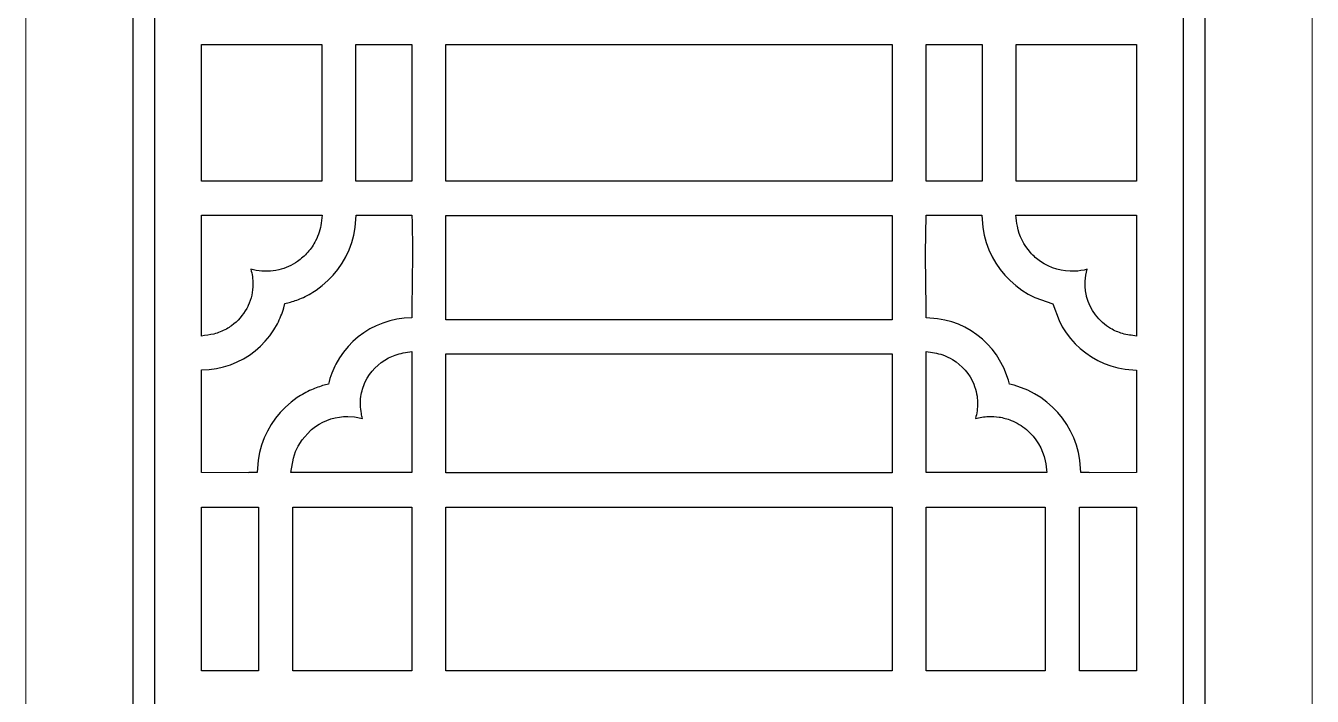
# Model space of a CAD drawing. Header units: centimetres. Extents: x 8.9 to 20.4, y -9.5 to 9.5.
# Drawn here: x 14.93 to 20.36, y -0.09 to 2.74 of the extents above; entities that cross this region are included whole.
import ezdxf

# ---------------------------------------------------------------- set-up
doc = ezdxf.new("R2010")
doc.units = ezdxf.units.CM
doc.header["$MEASUREMENT"] = 0
doc.layers.add('layer 1', color=7, linetype='Continuous')

msp = doc.modelspace()

# ---------------------------------------------------------------- linework, layer by layer
at = {"layer": 'layer 1', "color": 250, "lineweight": 9}
msp.add_open_spline([(20.36245, 9.5), (20.36245, 9.5), (20.36245, -9.5), (20.36245, -9.5), (20.36245, -9.5), (20.36245, -9.5), (14.93387, -9.5), (14.93387, -9.5), (14.93387, -9.5), (14.93387, -9.5), (14.93387, 9.5), (14.93387, 9.5), (14.93387, 9.5), (14.93387, 9.5), (20.36245, 9.5), (20.36245, 9.5)], degree=3, knots=[0, 0, 0, 0, 0.2, 0.2, 0.2, 0.2, 0.4, 0.4, 0.4, 0.4, 0.6, 0.6, 0.6, 0.6, 1, 1, 1, 1], dxfattribs=at)
at = {"layer": 'layer 1', "color": 250}
for points, knots in [([(15.38628, 6.24286), (15.38628, 6.24286), (19.91009, 6.24286), (19.91009, 6.24286), (19.91009, 6.24286), (19.91009, 6.24286), (19.91009, -5.51905), (19.91009, -5.51905), (19.91009, -5.51905), (19.91009, -5.51905), (15.38628, -5.51905), (15.38628, -5.51905), (15.38628, -5.51905), (15.38628, -5.51905), (15.38628, 6.24286), (15.38628, 6.24286)], [0, 0, 0, 0, 0.2, 0.2, 0.2, 0.2, 0.4, 0.4, 0.4, 0.4, 0.6, 0.6, 0.6, 0.6, 1, 1, 1, 1]), ([(16.18286, 2.65835), (16.18286, 2.65835), (16.18286, 2.65835), (16.18286, 2.65835), (16.18286, 2.65835), (16.18286, 2.65835), (15.67578, 2.65835), (15.67578, 2.65835), (15.67578, 2.65835), (15.67578, 2.65835), (15.67578, 2.08159), (15.67578, 2.08159), (15.67578, 2.08159), (15.67578, 2.08159), (16.18286, 2.08159), (16.18286, 2.08159), (16.18286, 2.08159), (16.18286, 2.08159), (16.18286, 2.65835), (16.18286, 2.65835)], [0, 0, 0, 0, 0.1666667, 0.1666667, 0.1666667, 0.1666667, 0.3333333, 0.3333333, 0.3333333, 0.3333333, 0.5, 0.5, 0.5, 0.5, 0.6666667, 0.6666667, 0.6666667, 0.6666667, 1, 1, 1, 1]), ([(16.56287, 2.65835), (16.56287, 2.65835), (16.56287, 2.65835), (16.56287, 2.65835), (16.56287, 2.65835), (16.56287, 2.65835), (16.32706, 2.65835), (16.32706, 2.65835), (16.32706, 2.65835), (16.32706, 2.65835), (16.32706, 2.08159), (16.32706, 2.08159), (16.32706, 2.08159), (16.32706, 2.08159), (16.56287, 2.08159), (16.56287, 2.08159), (16.56287, 2.08159), (16.56287, 2.08159), (16.56287, 2.65835), (16.56287, 2.65835)], [0, 0, 0, 0, 0.1666667, 0.1666667, 0.1666667, 0.1666667, 0.3333333, 0.3333333, 0.3333333, 0.3333333, 0.5, 0.5, 0.5, 0.5, 0.6666667, 0.6666667, 0.6666667, 0.6666667, 1, 1, 1, 1]), ([(18.58928, 2.65835), (18.58928, 2.65835), (18.58928, 2.65835), (18.58928, 2.65835), (18.58928, 2.65835), (18.58928, 2.65835), (16.70707, 2.65835), (16.70707, 2.65835), (16.70707, 2.65835), (16.70707, 2.65835), (16.70707, 2.08159), (16.70707, 2.08159), (16.70707, 2.08159), (16.70707, 2.08159), (18.58928, 2.08159), (18.58928, 2.08159), (18.58928, 2.08159), (18.58928, 2.08159), (18.58928, 2.65835), (18.58928, 2.65835)], [0, 0, 0, 0, 0.1666667, 0.1666667, 0.1666667, 0.1666667, 0.3333333, 0.3333333, 0.3333333, 0.3333333, 0.5, 0.5, 0.5, 0.5, 0.6666667, 0.6666667, 0.6666667, 0.6666667, 1, 1, 1, 1]), ([(18.73348, 2.08159), (18.73348, 2.08159), (18.73348, 2.08159), (18.73348, 2.08159), (18.73348, 2.08159), (18.73348, 2.08159), (18.96929, 2.08159), (18.96929, 2.08159), (18.96929, 2.08159), (18.96929, 2.08159), (18.96929, 2.65835), (18.96929, 2.65835), (18.96929, 2.65835), (18.96929, 2.65835), (18.73348, 2.65835), (18.73348, 2.65835), (18.73348, 2.65835), (18.73348, 2.65835), (18.73348, 2.08159), (18.73348, 2.08159)], [0, 0, 0, 0, 0.1666667, 0.1666667, 0.1666667, 0.1666667, 0.3333333, 0.3333333, 0.3333333, 0.3333333, 0.5, 0.5, 0.5, 0.5, 0.6666667, 0.6666667, 0.6666667, 0.6666667, 1, 1, 1, 1]), ([(19.11351, 2.65835), (19.11351, 2.65835), (19.11351, 2.65835), (19.11351, 2.65835), (19.11351, 2.65835), (19.11351, 2.65835), (19.11351, 2.08159), (19.11351, 2.08159), (19.11351, 2.08159), (19.11351, 2.08159), (19.62055, 2.08159), (19.62055, 2.08159), (19.62055, 2.08159), (19.62055, 2.08159), (19.62055, 2.65835), (19.62055, 2.65835), (19.62055, 2.65835), (19.62055, 2.65835), (19.11351, 2.65835), (19.11351, 2.65835)], [0, 0, 0, 0, 0.1666667, 0.1666667, 0.1666667, 0.1666667, 0.3333333, 0.3333333, 0.3333333, 0.3333333, 0.5, 0.5, 0.5, 0.5, 0.6666667, 0.6666667, 0.6666667, 0.6666667, 1, 1, 1, 1]), ([(15.89272, 1.64757), (15.89272, 1.64757), (15.89272, 1.64757), (15.89272, 1.64757), (15.89272, 1.64757), (15.89272, 1.66891), (15.88929, 1.68995), (15.88359, 1.71048), (15.88359, 1.71048), (15.89117, 1.7083), (15.89881, 1.70678), (15.90656, 1.70546), (15.90656, 1.70546), (15.9384, 1.70013), (15.97015, 1.70051), (16.00155, 1.70817), (16.00155, 1.70817), (16.03011, 1.71526), (16.05663, 1.72659), (16.08072, 1.74353), (16.08072, 1.74353), (16.09664, 1.7548), (16.11113, 1.76737), (16.12404, 1.78203), (16.12404, 1.78203), (16.1372, 1.79722), (16.14792, 1.81317), (16.15722, 1.83094), (16.15722, 1.83094), (16.16933, 1.85435), (16.17686, 1.87915), (16.18043, 1.90528), (16.18043, 1.90528), (16.18043, 1.90528), (16.18468, 1.93888), (16.18468, 1.93888), (16.18468, 1.93888), (16.18468, 1.93888), (15.67578, 1.93888), (15.67578, 1.93888), (15.67578, 1.93888), (15.67578, 1.93888), (15.67578, 1.4286), (15.67578, 1.4286), (15.67578, 1.4286), (15.69311, 1.43123), (15.71043, 1.4333), (15.72742, 1.43739), (15.72742, 1.43739), (15.74604, 1.44198), (15.76358, 1.44928), (15.7804, 1.45841), (15.7804, 1.45841), (15.78807, 1.4626), (15.79544, 1.46732), (15.80252, 1.47239), (15.80252, 1.47239), (15.82902, 1.49158), (15.85016, 1.51699), (15.8666, 1.54512), (15.8666, 1.54512), (15.86863, 1.5491), (15.8706, 1.55309), (15.87249, 1.55715), (15.87249, 1.55715), (15.88555, 1.58544), (15.89241, 1.6164), (15.89272, 1.64757)], [0, 0, 0, 0, 0.0555556, 0.0555556, 0.0555556, 0.0555556, 0.1111111, 0.1111111, 0.1111111, 0.1111111, 0.1666667, 0.1666667, 0.1666667, 0.1666667, 0.2222222, 0.2222222, 0.2222222, 0.2222222, 0.2777778, 0.2777778, 0.2777778, 0.2777778, 0.3333333, 0.3333333, 0.3333333, 0.3333333, 0.3888889, 0.3888889, 0.3888889, 0.3888889, 0.4444444, 0.4444444, 0.4444444, 0.4444444, 0.5, 0.5, 0.5, 0.5, 0.5555556, 0.5555556, 0.5555556, 0.5555556, 0.6111111, 0.6111111, 0.6111111, 0.6111111, 0.6666667, 0.6666667, 0.6666667, 0.6666667, 0.7222222, 0.7222222, 0.7222222, 0.7222222, 0.7777778, 0.7777778, 0.7777778, 0.7777778, 0.8333333, 0.8333333, 0.8333333, 0.8333333, 0.8888889, 0.8888889, 0.8888889, 0.8888889, 1, 1, 1, 1]), ([(15.73858, 1.29223), (15.73858, 1.29223), (15.73858, 1.29223), (15.73858, 1.29223), (15.73858, 1.29223), (15.73858, 1.29223), (15.70748, 1.28809), (15.70748, 1.28809), (15.70748, 1.28809), (15.70748, 1.28809), (15.67578, 1.28596), (15.67578, 1.28596), (15.67578, 1.28596), (15.67578, 1.28596), (15.67578, 0.8528), (15.67578, 0.8528), (15.67578, 0.8528), (15.67578, 0.8528), (15.8752, 0.85129), (15.8752, 0.85129), (15.8752, 0.85129), (15.8752, 0.85129), (15.87572, 0.85278), (15.87572, 0.85278), (15.87572, 0.85278), (15.87572, 0.85278), (15.91023, 0.85278), (15.91023, 0.85278), (15.91023, 0.85278), (15.91023, 0.85278), (15.91486, 0.90488), (15.91486, 0.90488), (15.91486, 0.90488), (15.91486, 0.90488), (15.92065, 0.93731), (15.92065, 0.93731), (15.92065, 0.93731), (15.92065, 0.93731), (15.92911, 0.96874), (15.92911, 0.96874), (15.92911, 0.96874), (15.92911, 0.96874), (15.94017, 0.99904), (15.94017, 0.99904), (15.94017, 0.99904), (15.94017, 0.99904), (15.95363, 1.0281), (15.95363, 1.0281), (15.95363, 1.0281), (15.95363, 1.0281), (15.96943, 1.05577), (15.96943, 1.05577), (15.96943, 1.05577), (15.96943, 1.05577), (15.98745, 1.08193), (15.98745, 1.08193), (15.98745, 1.08193), (15.98745, 1.08193), (16.00749, 1.10646), (16.00749, 1.10646), (16.00749, 1.10646), (16.00749, 1.10646), (16.02948, 1.12925), (16.02948, 1.12925), (16.02948, 1.12925), (16.02948, 1.12925), (16.05329, 1.15013), (16.05329, 1.15013), (16.05329, 1.15013), (16.05329, 1.15013), (16.07879, 1.16902), (16.07879, 1.16902), (16.07879, 1.16902), (16.09848, 1.18121), (16.11816, 1.19347), (16.13956, 1.20249), (16.13956, 1.20249), (16.15724, 1.2099), (16.17512, 1.21664), (16.19365, 1.22153), (16.19365, 1.22153), (16.19365, 1.22153), (16.21089, 1.22596), (16.21089, 1.22596), (16.21089, 1.22596), (16.21532, 1.24188), (16.21961, 1.25712), (16.22564, 1.27248), (16.22564, 1.27248), (16.23081, 1.28549), (16.23662, 1.29817), (16.24282, 1.31072), (16.24282, 1.31072), (16.24282, 1.31072), (16.25793, 1.33676), (16.25793, 1.33676), (16.25793, 1.33676), (16.25793, 1.33676), (16.27494, 1.36124), (16.27494, 1.36124), (16.27494, 1.36124), (16.27494, 1.36124), (16.29387, 1.3842), (16.29387, 1.3842), (16.29387, 1.3842), (16.29387, 1.3842), (16.3146, 1.40554), (16.3146, 1.40554), (16.3146, 1.40554), (16.3146, 1.40554), (16.337, 1.42513), (16.337, 1.42513), (16.337, 1.42513), (16.337, 1.42513), (16.36097, 1.44285), (16.36097, 1.44285), (16.36097, 1.44285), (16.36097, 1.44285), (16.38638, 1.45859), (16.38638, 1.45859), (16.38638, 1.45859), (16.38638, 1.45859), (16.41309, 1.47223), (16.41309, 1.47223), (16.41309, 1.47223), (16.41309, 1.47223), (16.44105, 1.48368), (16.44105, 1.48368), (16.44105, 1.48368), (16.44105, 1.48368), (16.47007, 1.49278), (16.47007, 1.49278), (16.47007, 1.49278), (16.47007, 1.49278), (16.5001, 1.49944), (16.5001, 1.49944), (16.5001, 1.49944), (16.5001, 1.49944), (16.53117, 1.50357), (16.53117, 1.50357), (16.53117, 1.50357), (16.53117, 1.50357), (16.56277, 1.50569), (16.56277, 1.50569), (16.56277, 1.50569), (16.56277, 1.50569), (16.56304, 1.54516), (16.56304, 1.54516), (16.56304, 1.54516), (16.56404, 1.66607), (16.56768, 1.78695), (16.56399, 1.90786), (16.56399, 1.90786), (16.56399, 1.90786), (16.56297, 1.93888), (16.56297, 1.93888), (16.56297, 1.93888), (16.56297, 1.93888), (16.32845, 1.93888), (16.32845, 1.93888), (16.32845, 1.93888), (16.32845, 1.93888), (16.3238, 1.88679), (16.3238, 1.88679), (16.3238, 1.88679), (16.3238, 1.88679), (16.31803, 1.85435), (16.31803, 1.85435), (16.31803, 1.85435), (16.31803, 1.85435), (16.30955, 1.82292), (16.30955, 1.82292), (16.30955, 1.82292), (16.30955, 1.82292), (16.29851, 1.79262), (16.29851, 1.79262), (16.29851, 1.79262), (16.29851, 1.79262), (16.28505, 1.76357), (16.28505, 1.76357), (16.28505, 1.76357), (16.28505, 1.76357), (16.26923, 1.7359), (16.26923, 1.7359), (16.26923, 1.7359), (16.26923, 1.7359), (16.25123, 1.70974), (16.25123, 1.70974), (16.25123, 1.70974), (16.25123, 1.70974), (16.23119, 1.6852), (16.23119, 1.6852), (16.23119, 1.6852), (16.23119, 1.6852), (16.20917, 1.66242), (16.20917, 1.66242), (16.20917, 1.66242), (16.20917, 1.66242), (16.18539, 1.64153), (16.18539, 1.64153), (16.18539, 1.64153), (16.18539, 1.64153), (16.15989, 1.62265), (16.15989, 1.62265), (16.15989, 1.62265), (16.13954, 1.61005), (16.11926, 1.59762), (16.09716, 1.58835), (16.09716, 1.58835), (16.0801, 1.58125), (16.06289, 1.57485), (16.04502, 1.57013), (16.04502, 1.57013), (16.04502, 1.57013), (16.02774, 1.56571), (16.02774, 1.56571), (16.02774, 1.56571), (16.02774, 1.56571), (16.02262, 1.54718), (16.02262, 1.54718), (16.02262, 1.54718), (16.01595, 1.52423), (16.00648, 1.50236), (15.99586, 1.48098), (15.99586, 1.48098), (15.99586, 1.48098), (15.98075, 1.45491), (15.98075, 1.45491), (15.98075, 1.45491), (15.98075, 1.45491), (15.96371, 1.43043), (15.96371, 1.43043), (15.96371, 1.43043), (15.96371, 1.43043), (15.94479, 1.40746), (15.94479, 1.40746), (15.94479, 1.40746), (15.94479, 1.40746), (15.92406, 1.38612), (15.92406, 1.38612), (15.92406, 1.38612), (15.92406, 1.38612), (15.90165, 1.36654), (15.90165, 1.36654), (15.90165, 1.36654), (15.90165, 1.36654), (15.8777, 1.34881), (15.8777, 1.34881), (15.8777, 1.34881), (15.8777, 1.34881), (15.85232, 1.33307), (15.85232, 1.33307), (15.85232, 1.33307), (15.85232, 1.33307), (15.82561, 1.31943), (15.82561, 1.31943), (15.82561, 1.31943), (15.82561, 1.31943), (15.79765, 1.30799), (15.79765, 1.30799), (15.79765, 1.30799), (15.79765, 1.30799), (15.76861, 1.29888), (15.76861, 1.29888), (15.76861, 1.29888), (15.76861, 1.29888), (15.73858, 1.29223), (15.73858, 1.29223)], [0, 0, 0, 0, 0.0147059, 0.0147059, 0.0147059, 0.0147059, 0.0294118, 0.0294118, 0.0294118, 0.0294118, 0.0441176, 0.0441176, 0.0441176, 0.0441176, 0.0588235, 0.0588235, 0.0588235, 0.0588235, 0.0735294, 0.0735294, 0.0735294, 0.0735294, 0.0882353, 0.0882353, 0.0882353, 0.0882353, 0.1029412, 0.1029412, 0.1029412, 0.1029412, 0.1176471, 0.1176471, 0.1176471, 0.1176471, 0.1323529, 0.1323529, 0.1323529, 0.1323529, 0.1470588, 0.1470588, 0.1470588, 0.1470588, 0.1617647, 0.1617647, 0.1617647, 0.1617647, 0.1764706, 0.1764706, 0.1764706, 0.1764706, 0.1911765, 0.1911765, 0.1911765, 0.1911765, 0.2058824, 0.2058824, 0.2058824, 0.2058824, 0.2205882, 0.2205882, 0.2205882, 0.2205882, 0.2352941, 0.2352941, 0.2352941, 0.2352941, 0.25, 0.25, 0.25, 0.25, 0.2647059, 0.2647059, 0.2647059, 0.2647059, 0.2794118, 0.2794118, 0.2794118, 0.2794118, 0.2941176, 0.2941176, 0.2941176, 0.2941176, 0.3088235, 0.3088235, 0.3088235, 0.3088235, 0.3235294, 0.3235294, 0.3235294, 0.3235294, 0.3382353, 0.3382353, 0.3382353, 0.3382353, 0.3529412, 0.3529412, 0.3529412, 0.3529412, 0.3676471, 0.3676471, 0.3676471, 0.3676471, 0.3823529, 0.3823529, 0.3823529, 0.3823529, 0.3970588, 0.3970588, 0.3970588, 0.3970588, 0.4117647, 0.4117647, 0.4117647, 0.4117647, 0.4264706, 0.4264706, 0.4264706, 0.4264706, 0.4411765, 0.4411765, 0.4411765, 0.4411765, 0.4558824, 0.4558824, 0.4558824, 0.4558824, 0.4705882, 0.4705882, 0.4705882, 0.4705882, 0.4852941, 0.4852941, 0.4852941, 0.4852941, 0.5, 0.5, 0.5, 0.5, 0.5147059, 0.5147059, 0.5147059, 0.5147059, 0.5294118, 0.5294118, 0.5294118, 0.5294118, 0.5441176, 0.5441176, 0.5441176, 0.5441176, 0.5588235, 0.5588235, 0.5588235, 0.5588235, 0.5735294, 0.5735294, 0.5735294, 0.5735294, 0.5882353, 0.5882353, 0.5882353, 0.5882353, 0.6029412, 0.6029412, 0.6029412, 0.6029412, 0.6176471, 0.6176471, 0.6176471, 0.6176471, 0.6323529, 0.6323529, 0.6323529, 0.6323529, 0.6470588, 0.6470588, 0.6470588, 0.6470588, 0.6617647, 0.6617647, 0.6617647, 0.6617647, 0.6764706, 0.6764706, 0.6764706, 0.6764706, 0.6911765, 0.6911765, 0.6911765, 0.6911765, 0.7058824, 0.7058824, 0.7058824, 0.7058824, 0.7205882, 0.7205882, 0.7205882, 0.7205882, 0.7352941, 0.7352941, 0.7352941, 0.7352941, 0.75, 0.75, 0.75, 0.75, 0.7647059, 0.7647059, 0.7647059, 0.7647059, 0.7794118, 0.7794118, 0.7794118, 0.7794118, 0.7941176, 0.7941176, 0.7941176, 0.7941176, 0.8088235, 0.8088235, 0.8088235, 0.8088235, 0.8235294, 0.8235294, 0.8235294, 0.8235294, 0.8382353, 0.8382353, 0.8382353, 0.8382353, 0.8529412, 0.8529412, 0.8529412, 0.8529412, 0.8676471, 0.8676471, 0.8676471, 0.8676471, 0.8823529, 0.8823529, 0.8823529, 0.8823529, 0.8970588, 0.8970588, 0.8970588, 0.8970588, 0.9117647, 0.9117647, 0.9117647, 0.9117647, 0.9264706, 0.9264706, 0.9264706, 0.9264706, 0.9411765, 0.9411765, 0.9411765, 0.9411765, 0.9558824, 0.9558824, 0.9558824, 0.9558824, 0.9705882, 0.9705882, 0.9705882, 0.9705882, 1, 1, 1, 1]), ([(18.58928, 1.49778), (18.58928, 1.49778), (18.58928, 1.49778), (18.58928, 1.49778), (18.58928, 1.49778), (18.58928, 1.49778), (18.58928, 1.93739), (18.58928, 1.93739), (18.58928, 1.93739), (18.58928, 1.93739), (16.70707, 1.93739), (16.70707, 1.93739), (16.70707, 1.93739), (16.70707, 1.93739), (16.70707, 1.49778), (16.70707, 1.49778), (16.70707, 1.49778), (16.70707, 1.49778), (18.58928, 1.49778), (18.58928, 1.49778)], [0, 0, 0, 0, 0.1666667, 0.1666667, 0.1666667, 0.1666667, 0.3333333, 0.3333333, 0.3333333, 0.3333333, 0.5, 0.5, 0.5, 0.5, 0.6666667, 0.6666667, 0.6666667, 0.6666667, 1, 1, 1, 1]), ([(18.92286, 1.45098), (18.92286, 1.45098), (18.92286, 1.45098), (18.92286, 1.45098), (18.92286, 1.45098), (18.92286, 1.45098), (18.94755, 1.43422), (18.94755, 1.43422), (18.94755, 1.43422), (18.94755, 1.43422), (18.97077, 1.41557), (18.97077, 1.41557), (18.97077, 1.41557), (18.97077, 1.41557), (18.99233, 1.39509), (18.99233, 1.39509), (18.99233, 1.39509), (18.99233, 1.39509), (19.01218, 1.37292), (19.01218, 1.37292), (19.01218, 1.37292), (19.01218, 1.37292), (19.03015, 1.34917), (19.03015, 1.34917), (19.03015, 1.34917), (19.03015, 1.34917), (19.06152, 1.29442), (19.06152, 1.29442), (19.06152, 1.29442), (19.06152, 1.29442), (19.08072, 1.24301), (19.08072, 1.24301), (19.08072, 1.24301), (19.08072, 1.24301), (19.08542, 1.22596), (19.08542, 1.22596), (19.08542, 1.22596), (19.08542, 1.22596), (19.10465, 1.22103), (19.10465, 1.22103), (19.10465, 1.22103), (19.10465, 1.22103), (19.16184, 1.20035), (19.16184, 1.20035), (19.16184, 1.20035), (19.16184, 1.20035), (19.19051, 1.18577), (19.19051, 1.18577), (19.19051, 1.18577), (19.19051, 1.18577), (19.21756, 1.16902), (19.21756, 1.16902), (19.21756, 1.16902), (19.21756, 1.16902), (19.24306, 1.15013), (19.24306, 1.15013), (19.24306, 1.15013), (19.24306, 1.15013), (19.26687, 1.12925), (19.26687, 1.12925), (19.26687, 1.12925), (19.26687, 1.12925), (19.28886, 1.10646), (19.28886, 1.10646), (19.28886, 1.10646), (19.28886, 1.10646), (19.30892, 1.08193), (19.30892, 1.08193), (19.30892, 1.08193), (19.30892, 1.08193), (19.32692, 1.05577), (19.32692, 1.05577), (19.32692, 1.05577), (19.32692, 1.05577), (19.34272, 1.0281), (19.34272, 1.0281), (19.34272, 1.0281), (19.34272, 1.0281), (19.3562, 0.99904), (19.3562, 0.99904), (19.3562, 0.99904), (19.3562, 0.99904), (19.36724, 0.96874), (19.36724, 0.96874), (19.36724, 0.96874), (19.36724, 0.96874), (19.3757, 0.93731), (19.3757, 0.93731), (19.3757, 0.93731), (19.3757, 0.93731), (19.38147, 0.90488), (19.38147, 0.90488), (19.38147, 0.90488), (19.38147, 0.90488), (19.38614, 0.85278), (19.38614, 0.85278), (19.38614, 0.85278), (19.38614, 0.85278), (19.42065, 0.85278), (19.42065, 0.85278), (19.42065, 0.85278), (19.42065, 0.85278), (19.42112, 0.85129), (19.42112, 0.85129), (19.42112, 0.85129), (19.42112, 0.85129), (19.62055, 0.8528), (19.62055, 0.8528), (19.62055, 0.8528), (19.62055, 0.8528), (19.62055, 1.28549), (19.62055, 1.28549), (19.62055, 1.28549), (19.62055, 1.28549), (19.57314, 1.28984), (19.57314, 1.28984), (19.57314, 1.28984), (19.57314, 1.28984), (19.54266, 1.29524), (19.54266, 1.29524), (19.54266, 1.29524), (19.54266, 1.29524), (19.51311, 1.30314), (19.51311, 1.30314), (19.51311, 1.30314), (19.51311, 1.30314), (19.48461, 1.31342), (19.48461, 1.31342), (19.48461, 1.31342), (19.48461, 1.31342), (19.45725, 1.32599), (19.45725, 1.32599), (19.45725, 1.32599), (19.45725, 1.32599), (19.43118, 1.34069), (19.43118, 1.34069), (19.43118, 1.34069), (19.43118, 1.34069), (19.40649, 1.35743), (19.40649, 1.35743), (19.40649, 1.35743), (19.40649, 1.35743), (19.38328, 1.3761), (19.38328, 1.3761), (19.38328, 1.3761), (19.38328, 1.3761), (19.36171, 1.39659), (19.36171, 1.39659), (19.36171, 1.39659), (19.36171, 1.39659), (19.34187, 1.41874), (19.34187, 1.41874), (19.34187, 1.41874), (19.34187, 1.41874), (19.32389, 1.4425), (19.32389, 1.4425), (19.32389, 1.4425), (19.32389, 1.4425), (19.30783, 1.4677), (19.30783, 1.4677), (19.30783, 1.4677), (19.30783, 1.4677), (19.29413, 1.49379), (19.29413, 1.49379), (19.29413, 1.49379), (19.29413, 1.49379), (19.26792, 1.56498), (19.26792, 1.56498), (19.26792, 1.56498), (19.26792, 1.56498), (19.19154, 1.59166), (19.19154, 1.59166), (19.19154, 1.59166), (19.19154, 1.59166), (19.16353, 1.60589), (19.16353, 1.60589), (19.16353, 1.60589), (19.16353, 1.60589), (19.13649, 1.62265), (19.13649, 1.62265), (19.13649, 1.62265), (19.13649, 1.62265), (19.11099, 1.64152), (19.11099, 1.64152), (19.11099, 1.64152), (19.11099, 1.64152), (19.08718, 1.66242), (19.08718, 1.66242), (19.08718, 1.66242), (19.08718, 1.66242), (19.06518, 1.6852), (19.06518, 1.6852), (19.06518, 1.6852), (19.06518, 1.6852), (19.04512, 1.70974), (19.04512, 1.70974), (19.04512, 1.70974), (19.04512, 1.70974), (19.02712, 1.7359), (19.02712, 1.7359), (19.02712, 1.7359), (19.02712, 1.7359), (19.01132, 1.76357), (19.01132, 1.76357), (19.01132, 1.76357), (19.01132, 1.76357), (18.99784, 1.79262), (18.99784, 1.79262), (18.99784, 1.79262), (18.99784, 1.79262), (18.9868, 1.82292), (18.9868, 1.82292), (18.9868, 1.82292), (18.9868, 1.82292), (18.97834, 1.85435), (18.97834, 1.85435), (18.97834, 1.85435), (18.97834, 1.85435), (18.97255, 1.88679), (18.97255, 1.88679), (18.97255, 1.88679), (18.97255, 1.88679), (18.9679, 1.93888), (18.9679, 1.93888), (18.9679, 1.93888), (18.9679, 1.93888), (18.73298, 1.93888), (18.73298, 1.93888), (18.73298, 1.93888), (18.73208, 1.86769), (18.73026, 1.79648), (18.73102, 1.72529), (18.73102, 1.72529), (18.73183, 1.65225), (18.7331, 1.57921), (18.73355, 1.50617), (18.73355, 1.50617), (18.73355, 1.50617), (18.78091, 1.50182), (18.78091, 1.50182), (18.78091, 1.50182), (18.78091, 1.50182), (18.81138, 1.49642), (18.81138, 1.49642), (18.81138, 1.49642), (18.81138, 1.49642), (18.84093, 1.48852), (18.84093, 1.48852), (18.84093, 1.48852), (18.84093, 1.48852), (18.86943, 1.47824), (18.86943, 1.47824), (18.86943, 1.47824), (18.86943, 1.47824), (18.89679, 1.46568), (18.89679, 1.46568), (18.89679, 1.46568), (18.89679, 1.46568), (18.92286, 1.45098), (18.92286, 1.45098)], [0, 0, 0, 0, 0.0151515, 0.0151515, 0.0151515, 0.0151515, 0.030303, 0.030303, 0.030303, 0.030303, 0.0454545, 0.0454545, 0.0454545, 0.0454545, 0.0606061, 0.0606061, 0.0606061, 0.0606061, 0.0757576, 0.0757576, 0.0757576, 0.0757576, 0.0909091, 0.0909091, 0.0909091, 0.0909091, 0.1060606, 0.1060606, 0.1060606, 0.1060606, 0.1212121, 0.1212121, 0.1212121, 0.1212121, 0.1363636, 0.1363636, 0.1363636, 0.1363636, 0.1515152, 0.1515152, 0.1515152, 0.1515152, 0.1666667, 0.1666667, 0.1666667, 0.1666667, 0.1818182, 0.1818182, 0.1818182, 0.1818182, 0.1969697, 0.1969697, 0.1969697, 0.1969697, 0.2121212, 0.2121212, 0.2121212, 0.2121212, 0.2272727, 0.2272727, 0.2272727, 0.2272727, 0.2424242, 0.2424242, 0.2424242, 0.2424242, 0.2575758, 0.2575758, 0.2575758, 0.2575758, 0.2727273, 0.2727273, 0.2727273, 0.2727273, 0.2878788, 0.2878788, 0.2878788, 0.2878788, 0.3030303, 0.3030303, 0.3030303, 0.3030303, 0.3181818, 0.3181818, 0.3181818, 0.3181818, 0.3333333, 0.3333333, 0.3333333, 0.3333333, 0.3484848, 0.3484848, 0.3484848, 0.3484848, 0.3636364, 0.3636364, 0.3636364, 0.3636364, 0.3787879, 0.3787879, 0.3787879, 0.3787879, 0.3939394, 0.3939394, 0.3939394, 0.3939394, 0.4090909, 0.4090909, 0.4090909, 0.4090909, 0.4242424, 0.4242424, 0.4242424, 0.4242424, 0.4393939, 0.4393939, 0.4393939, 0.4393939, 0.4545455, 0.4545455, 0.4545455, 0.4545455, 0.469697, 0.469697, 0.469697, 0.469697, 0.4848485, 0.4848485, 0.4848485, 0.4848485, 0.5, 0.5, 0.5, 0.5, 0.5151515, 0.5151515, 0.5151515, 0.5151515, 0.530303, 0.530303, 0.530303, 0.530303, 0.5454545, 0.5454545, 0.5454545, 0.5454545, 0.5606061, 0.5606061, 0.5606061, 0.5606061, 0.5757576, 0.5757576, 0.5757576, 0.5757576, 0.5909091, 0.5909091, 0.5909091, 0.5909091, 0.6060606, 0.6060606, 0.6060606, 0.6060606, 0.6212121, 0.6212121, 0.6212121, 0.6212121, 0.6363636, 0.6363636, 0.6363636, 0.6363636, 0.6515152, 0.6515152, 0.6515152, 0.6515152, 0.6666667, 0.6666667, 0.6666667, 0.6666667, 0.6818182, 0.6818182, 0.6818182, 0.6818182, 0.6969697, 0.6969697, 0.6969697, 0.6969697, 0.7121212, 0.7121212, 0.7121212, 0.7121212, 0.7272727, 0.7272727, 0.7272727, 0.7272727, 0.7424242, 0.7424242, 0.7424242, 0.7424242, 0.7575758, 0.7575758, 0.7575758, 0.7575758, 0.7727273, 0.7727273, 0.7727273, 0.7727273, 0.7878788, 0.7878788, 0.7878788, 0.7878788, 0.8030303, 0.8030303, 0.8030303, 0.8030303, 0.8181818, 0.8181818, 0.8181818, 0.8181818, 0.8333333, 0.8333333, 0.8333333, 0.8333333, 0.8484848, 0.8484848, 0.8484848, 0.8484848, 0.8636364, 0.8636364, 0.8636364, 0.8636364, 0.8787879, 0.8787879, 0.8787879, 0.8787879, 0.8939394, 0.8939394, 0.8939394, 0.8939394, 0.9090909, 0.9090909, 0.9090909, 0.9090909, 0.9242424, 0.9242424, 0.9242424, 0.9242424, 0.9393939, 0.9393939, 0.9393939, 0.9393939, 0.9545455, 0.9545455, 0.9545455, 0.9545455, 0.969697, 0.969697, 0.969697, 0.969697, 1, 1, 1, 1]), ([(19.19383, 1.7606), (19.19383, 1.7606), (19.19383, 1.7606), (19.19383, 1.7606), (19.19383, 1.7606), (19.20087, 1.75457), (19.20817, 1.74887), (19.2157, 1.74348), (19.2157, 1.74348), (19.25693, 1.71427), (19.30921, 1.69951), (19.35964, 1.70206), (19.35964, 1.70206), (19.37728, 1.70306), (19.39577, 1.70555), (19.41274, 1.7105), (19.41274, 1.7105), (19.40371, 1.67754), (19.40084, 1.64367), (19.40726, 1.60992), (19.40726, 1.60992), (19.40816, 1.60523), (19.40916, 1.60058), (19.41026, 1.59595), (19.41026, 1.59595), (19.42399, 1.53973), (19.46183, 1.48983), (19.51178, 1.46074), (19.51178, 1.46074), (19.52756, 1.4517), (19.54414, 1.44438), (19.56163, 1.43932), (19.56163, 1.43932), (19.58094, 1.43393), (19.60076, 1.4316), (19.62055, 1.42854), (19.62055, 1.42854), (19.62055, 1.42854), (19.62055, 1.93888), (19.62055, 1.93888), (19.62055, 1.93888), (19.62055, 1.93888), (19.11175, 1.93888), (19.11175, 1.93888), (19.11175, 1.93888), (19.1137, 1.92321), (19.1152, 1.90735), (19.11814, 1.89178), (19.11814, 1.89178), (19.12605, 1.85077), (19.14545, 1.81236), (19.17305, 1.78106), (19.17305, 1.78106), (19.17955, 1.77379), (19.18644, 1.76698), (19.19383, 1.7606)], [0, 0, 0, 0, 0.0666667, 0.0666667, 0.0666667, 0.0666667, 0.1333333, 0.1333333, 0.1333333, 0.1333333, 0.2, 0.2, 0.2, 0.2, 0.2666667, 0.2666667, 0.2666667, 0.2666667, 0.3333333, 0.3333333, 0.3333333, 0.3333333, 0.4, 0.4, 0.4, 0.4, 0.4666667, 0.4666667, 0.4666667, 0.4666667, 0.5333333, 0.5333333, 0.5333333, 0.5333333, 0.6, 0.6, 0.6, 0.6, 0.6666667, 0.6666667, 0.6666667, 0.6666667, 0.7333333, 0.7333333, 0.7333333, 0.7333333, 0.8, 0.8, 0.8, 0.8, 0.8666667, 0.8666667, 0.8666667, 0.8666667, 1, 1, 1, 1]), ([(16.3482, 1.17362), (16.3482, 1.17362), (16.3482, 1.17362), (16.3482, 1.17362), (16.3482, 1.17362), (16.34472, 1.1495), (16.34563, 1.12592), (16.35018, 1.10199), (16.35018, 1.10199), (16.35154, 1.09499), (16.35316, 1.08803), (16.35504, 1.08117), (16.35504, 1.08117), (16.35504, 1.08117), (16.32161, 1.08772), (16.32161, 1.08772), (16.32161, 1.08772), (16.32161, 1.08772), (16.29353, 1.08979), (16.29353, 1.08979), (16.29353, 1.08979), (16.24502, 1.09059), (16.19563, 1.07514), (16.15627, 1.04692), (16.15627, 1.04692), (16.14888, 1.0416), (16.14177, 1.03588), (16.13486, 1.02993), (16.13486, 1.02993), (16.13486, 1.02993), (16.09974, 0.99096), (16.09974, 0.99096), (16.09974, 0.99096), (16.09974, 0.99096), (16.08367, 0.96497), (16.08367, 0.96497), (16.08367, 0.96497), (16.08367, 0.96497), (16.07271, 0.94202), (16.07271, 0.94202), (16.07271, 0.94202), (16.07271, 0.94202), (16.06309, 0.91318), (16.06309, 0.91318), (16.06309, 0.91318), (16.06309, 0.91318), (16.05246, 0.85278), (16.05246, 0.85278), (16.05246, 0.85278), (16.05246, 0.85278), (16.56287, 0.85278), (16.56287, 0.85278), (16.56287, 0.85278), (16.56287, 0.85278), (16.56287, 1.36315), (16.56287, 1.36315), (16.56287, 1.36315), (16.53952, 1.35954), (16.51457, 1.35691), (16.49214, 1.34857), (16.49214, 1.34857), (16.48275, 1.34504), (16.47355, 1.34102), (16.46459, 1.3365), (16.46459, 1.3365), (16.42213, 1.31491), (16.38714, 1.27853), (16.36664, 1.2355), (16.36664, 1.2355), (16.35735, 1.2157), (16.35152, 1.1952), (16.3482, 1.17362)], [0, 0, 0, 0, 0.0526316, 0.0526316, 0.0526316, 0.0526316, 0.1052632, 0.1052632, 0.1052632, 0.1052632, 0.1578947, 0.1578947, 0.1578947, 0.1578947, 0.2105263, 0.2105263, 0.2105263, 0.2105263, 0.2631579, 0.2631579, 0.2631579, 0.2631579, 0.3157895, 0.3157895, 0.3157895, 0.3157895, 0.3684211, 0.3684211, 0.3684211, 0.3684211, 0.4210526, 0.4210526, 0.4210526, 0.4210526, 0.4736842, 0.4736842, 0.4736842, 0.4736842, 0.5263158, 0.5263158, 0.5263158, 0.5263158, 0.5789474, 0.5789474, 0.5789474, 0.5789474, 0.6315789, 0.6315789, 0.6315789, 0.6315789, 0.6842105, 0.6842105, 0.6842105, 0.6842105, 0.7368421, 0.7368421, 0.7368421, 0.7368421, 0.7894737, 0.7894737, 0.7894737, 0.7894737, 0.8421053, 0.8421053, 0.8421053, 0.8421053, 0.8947368, 0.8947368, 0.8947368, 0.8947368, 1, 1, 1, 1]), ([(19.09197, 1.07329), (19.09197, 1.07329), (19.09197, 1.07329), (19.09197, 1.07329), (19.09197, 1.07329), (19.07552, 1.07964), (19.05827, 1.08409), (19.04094, 1.08736), (19.04094, 1.08736), (19.02605, 1.08916), (19.0109, 1.09052), (18.99588, 1.08967), (18.99588, 1.08967), (18.97773, 1.08855), (18.95887, 1.08628), (18.94135, 1.08118), (18.94135, 1.08118), (18.94405, 1.09164), (18.94636, 1.10213), (18.94803, 1.1128), (18.94803, 1.1128), (18.95151, 1.13684), (18.95108, 1.16085), (18.94627, 1.18464), (18.94627, 1.18464), (18.94341, 1.1986), (18.9395, 1.21232), (18.93414, 1.22554), (18.93414, 1.22554), (18.9164, 1.26822), (18.88431, 1.30561), (18.84468, 1.32942), (18.84468, 1.32942), (18.8314, 1.33724), (18.81753, 1.34378), (18.80304, 1.34906), (18.80304, 1.34906), (18.78071, 1.35694), (18.75669, 1.35954), (18.73348, 1.3631), (18.73348, 1.3631), (18.73348, 1.3631), (18.73348, 0.85278), (18.73348, 0.85278), (18.73348, 0.85278), (18.73348, 0.85278), (19.2423, 0.85278), (19.2423, 0.85278), (19.2423, 0.85278), (19.24025, 0.86919), (19.2387, 0.88583), (19.23548, 0.90211), (19.23548, 0.90211), (19.22528, 0.95329), (19.19654, 1.00061), (19.15664, 1.0341), (19.15664, 1.0341), (19.13703, 1.05044), (19.11578, 1.06389), (19.09197, 1.07329)], [0, 0, 0, 0, 0.0625, 0.0625, 0.0625, 0.0625, 0.125, 0.125, 0.125, 0.125, 0.1875, 0.1875, 0.1875, 0.1875, 0.25, 0.25, 0.25, 0.25, 0.3125, 0.3125, 0.3125, 0.3125, 0.375, 0.375, 0.375, 0.375, 0.4375, 0.4375, 0.4375, 0.4375, 0.5, 0.5, 0.5, 0.5, 0.5625, 0.5625, 0.5625, 0.5625, 0.625, 0.625, 0.625, 0.625, 0.6875, 0.6875, 0.6875, 0.6875, 0.75, 0.75, 0.75, 0.75, 0.8125, 0.8125, 0.8125, 0.8125, 0.875, 0.875, 0.875, 0.875, 1, 1, 1, 1]), ([(18.58928, 0.85129), (18.58928, 0.85129), (18.58928, 0.85129), (18.58928, 0.85129), (18.58928, 0.85129), (18.58928, 0.85129), (18.58928, 1.35358), (18.58928, 1.35358), (18.58928, 1.35358), (18.58928, 1.35358), (16.70707, 1.35358), (16.70707, 1.35358), (16.70707, 1.35358), (16.70707, 1.35358), (16.70707, 0.85129), (16.70707, 0.85129), (16.70707, 0.85129), (16.70707, 0.85129), (18.58928, 0.85129), (18.58928, 0.85129)], [0, 0, 0, 0, 0.1666667, 0.1666667, 0.1666667, 0.1666667, 0.3333333, 0.3333333, 0.3333333, 0.3333333, 0.5, 0.5, 0.5, 0.5, 0.6666667, 0.6666667, 0.6666667, 0.6666667, 1, 1, 1, 1]), ([(15.67578, 0.70709), (15.67578, 0.70709), (15.67578, 0.70709), (15.67578, 0.70709), (15.67578, 0.70709), (15.67578, 0.70709), (15.67578, 0.01692), (15.67578, 0.01692), (15.67578, 0.01692), (15.67578, 0.01692), (15.91638, 0.01692), (15.91638, 0.01692), (15.91638, 0.01692), (15.91638, 0.01692), (15.91638, 0.70709), (15.91638, 0.70709), (15.91638, 0.70709), (15.91638, 0.70709), (15.67578, 0.70709), (15.67578, 0.70709)], [0, 0, 0, 0, 0.1666667, 0.1666667, 0.1666667, 0.1666667, 0.3333333, 0.3333333, 0.3333333, 0.3333333, 0.5, 0.5, 0.5, 0.5, 0.6666667, 0.6666667, 0.6666667, 0.6666667, 1, 1, 1, 1]), ([(16.06058, 0.70709), (16.06058, 0.70709), (16.06058, 0.70709), (16.06058, 0.70709), (16.06058, 0.70709), (16.06058, 0.70709), (16.06058, 0.01692), (16.06058, 0.01692), (16.06058, 0.01692), (16.06058, 0.01692), (16.56287, 0.01692), (16.56287, 0.01692), (16.56287, 0.01692), (16.56287, 0.01692), (16.56287, 0.70709), (16.56287, 0.70709), (16.56287, 0.70709), (16.56287, 0.70709), (16.06058, 0.70709), (16.06058, 0.70709)], [0, 0, 0, 0, 0.1666667, 0.1666667, 0.1666667, 0.1666667, 0.3333333, 0.3333333, 0.3333333, 0.3333333, 0.5, 0.5, 0.5, 0.5, 0.6666667, 0.6666667, 0.6666667, 0.6666667, 1, 1, 1, 1]), ([(16.70707, 0.70709), (16.70707, 0.70709), (16.70707, 0.70709), (16.70707, 0.70709), (16.70707, 0.70709), (16.70707, 0.70709), (16.70707, 0.01692), (16.70707, 0.01692), (16.70707, 0.01692), (16.70707, 0.01692), (18.58928, 0.01692), (18.58928, 0.01692), (18.58928, 0.01692), (18.58928, 0.01692), (18.58928, 0.70709), (18.58928, 0.70709), (18.58928, 0.70709), (18.58928, 0.70709), (16.70707, 0.70709), (16.70707, 0.70709)], [0, 0, 0, 0, 0.1666667, 0.1666667, 0.1666667, 0.1666667, 0.3333333, 0.3333333, 0.3333333, 0.3333333, 0.5, 0.5, 0.5, 0.5, 0.6666667, 0.6666667, 0.6666667, 0.6666667, 1, 1, 1, 1]), ([(18.73348, 0.70709), (18.73348, 0.70709), (18.73348, 0.70709), (18.73348, 0.70709), (18.73348, 0.70709), (18.73348, 0.70709), (18.73348, 0.01692), (18.73348, 0.01692), (18.73348, 0.01692), (18.73348, 0.01692), (19.23577, 0.01692), (19.23577, 0.01692), (19.23577, 0.01692), (19.23577, 0.01692), (19.23577, 0.70709), (19.23577, 0.70709), (19.23577, 0.70709), (19.23577, 0.70709), (18.73348, 0.70709), (18.73348, 0.70709)], [0, 0, 0, 0, 0.1666667, 0.1666667, 0.1666667, 0.1666667, 0.3333333, 0.3333333, 0.3333333, 0.3333333, 0.5, 0.5, 0.5, 0.5, 0.6666667, 0.6666667, 0.6666667, 0.6666667, 1, 1, 1, 1]), ([(19.37997, 0.70709), (19.37997, 0.70709), (19.37997, 0.70709), (19.37997, 0.70709), (19.37997, 0.70709), (19.37997, 0.70709), (19.37997, 0.01692), (19.37997, 0.01692), (19.37997, 0.01692), (19.37997, 0.01692), (19.62055, 0.01692), (19.62055, 0.01692), (19.62055, 0.01692), (19.62055, 0.01692), (19.62055, 0.70709), (19.62055, 0.70709), (19.62055, 0.70709), (19.62055, 0.70709), (19.37997, 0.70709), (19.37997, 0.70709)], [0, 0, 0, 0, 0.1666667, 0.1666667, 0.1666667, 0.1666667, 0.3333333, 0.3333333, 0.3333333, 0.3333333, 0.5, 0.5, 0.5, 0.5, 0.6666667, 0.6666667, 0.6666667, 0.6666667, 1, 1, 1, 1])]:
    msp.add_open_spline(points, degree=3, knots=knots, dxfattribs=at)
at = {"layer": 'layer 1', "color": 7}
msp.add_open_spline([(15.47674, 6.15238), (15.47674, 6.15238), (19.8196, 6.15238), (19.8196, 6.15238), (19.8196, 6.15238), (19.8196, 6.15238), (19.8196, -5.42858), (19.8196, -5.42858), (19.8196, -5.42858), (19.8196, -5.42858), (15.47674, -5.42858), (15.47674, -5.42858), (15.47674, -5.42858), (15.47674, -5.42858), (15.47674, 6.15238), (15.47674, 6.15238)], degree=3, knots=[0, 0, 0, 0, 0.2, 0.2, 0.2, 0.2, 0.4, 0.4, 0.4, 0.4, 0.6, 0.6, 0.6, 0.6, 1, 1, 1, 1], dxfattribs=at)

doc.saveas('drawing.dxf')
